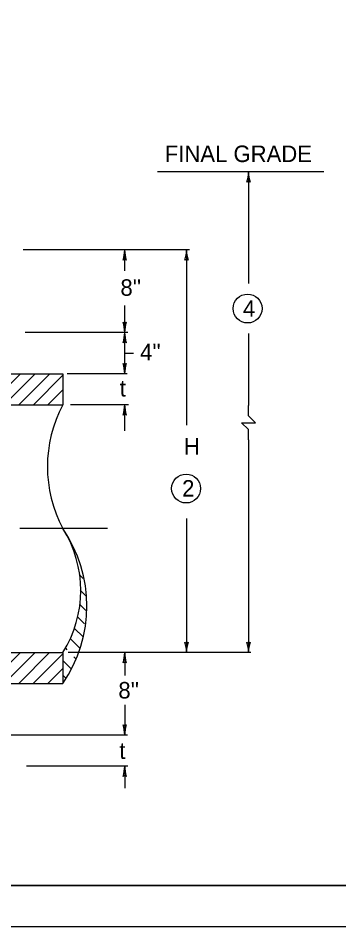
# Model space of a CAD drawing. Extents: x 1000 to 1036.3, y 1000 to 1022.
# Drawn here: x 1025.65 to 1029.53, y 1000 to 1011 of the extents above; entities that cross this region are included whole.
import ezdxf

# ---------------------------------------------------------------- set-up
doc = ezdxf.new("R2010")
doc.units = 0
for name, color, linetype in [('Level 1', 7, 'Continuous'), ('Level 10', 7, 'Continuous'), ('Level 11', 7, 'Continuous')]:
    doc.layers.add(name, color=color, linetype=linetype)

msp = doc.modelspace()

# ---------------------------------------------------------------- linework, layer by layer
at = {"layer": 'Level 1'}
for p, q in [((1029.352, 1009.139), (1027.337, 1009.139)), ((1028.438, 1009.139), (1028.438, 1007.789)), ((1027.722, 1008.196), (1025.707, 1008.196)), ((1026.938, 1007.943), (1026.938, 1008.196)), ((1027.688, 1008.196), (1027.688, 1006.074)), ((1026.938, 1007.196), (1026.938, 1007.523)), ((1026.976, 1007.196), (1025.733, 1007.196)), ((1026.938, 1006.696), (1026.938, 1007.196)), ((1028.438, 1007.184), (1028.438, 1006.31)), ((1026.938, 1006.946), (1027.044, 1006.946)), ((1024.64, 1006.696), (1026.188, 1006.696)), ((1025.301, 1006.321), (1025.676, 1006.696)), ((1025.477, 1006.321), (1025.852, 1006.696)), ((1025.654, 1006.321), (1026.029, 1006.696)), ((1025.831, 1006.321), (1026.188, 1006.678)), ((1026.188, 1006.696), (1026.188, 1006.321)), ((1026.967, 1006.696), (1026.242, 1006.696)), ((1026.008, 1006.321), (1026.188, 1006.501)), ((1024.64, 1006.321), (1026.188, 1006.321)), ((1026.184, 1006.321), (1026.188, 1006.324)), ((1026.984, 1006.321), (1026.281, 1006.321)), ((1026.938, 1006.005), (1026.938, 1006.321)), ((1028.438, 1005.894), (1028.438, 1003.321)), ((1027.688, 1004.942), (1027.688, 1003.321)), ((1026.729, 1004.821), (1025.666, 1004.821)), ((1026.343, 1004.484), (1026.345, 1004.482)), ((1026.386, 1004.264), (1026.434, 1004.217)), ((1026.398, 1004.077), (1026.471, 1004.003)), ((1026.392, 1003.906), (1026.467, 1003.83)), ((1026.363, 1003.757), (1026.452, 1003.669)), ((1026.327, 1003.617), (1026.437, 1003.507)), ((1026.279, 1003.488), (1026.39, 1003.377)), ((1024.64, 1003.321), (1026.188, 1003.321)), ((1025.3, 1002.946), (1025.675, 1003.321)), ((1025.476, 1002.946), (1025.851, 1003.321)), ((1025.653, 1002.946), (1026.028, 1003.321)), ((1026.188, 1003.321), (1026.188, 1002.946)), ((1026.219, 1003.372), (1026.238, 1003.352)), ((1028.468, 1003.321), (1026.251, 1003.321)), ((1026.938, 1003.321), (1026.938, 1003.042)), ((1025.83, 1002.946), (1026.188, 1003.304)), ((1026.188, 1003.225), (1026.291, 1003.122)), ((1026.323, 1003.267), (1026.35, 1003.24)), ((1026.007, 1002.946), (1026.188, 1003.127)), ((1026.19, 1003.047), (1026.226, 1003.011)), ((1024.64, 1002.946), (1026.188, 1002.946)), ((1026.184, 1002.946), (1026.188, 1002.95)), ((1026.938, 1002.686), (1026.938, 1002.321)), ((1026.972, 1002.321), (1024.732, 1002.321)), ((1026.976, 1001.946), (1025.749, 1001.946)), ((1026.938, 1001.946), (1026.938, 1001.678))]:
    msp.add_line(p, q, dxfattribs=at)
msp.add_lwpolyline([(1028.438, 1005.894), (1028.438, 1006.019), (1028.354, 1006.102), (1028.521, 1006.102), (1028.438, 1006.185), (1028.438, 1006.31)], dxfattribs=at)
for centre in [(1028.427, 1007.485), (1027.682, 1005.306)]:
    msp.add_circle(centre, 0.175, dxfattribs=at)
for centre, radius, start, end in [((1028.047, 1009.139), 0.391, 341.3472, 359.9939), ((1028.828, 1009.139), 0.391, 180, 198.6688), ((1028.828, 1009.139), 0.391, 179.9878, 180), ((1028.438, 1008.991), 0.0312, 48.7746, 130.8913), ((1026.547, 1008.196), 0.391, 341.3472, 359.9939), ((1027.328, 1008.196), 0.391, 180, 198.6688), ((1027.328, 1008.196), 0.391, 179.9878, 180), ((1027.297, 1008.196), 0.391, 341.3472, 359.9939), ((1028.078, 1008.196), 0.391, 180, 198.6688), ((1028.078, 1008.196), 0.391, 179.9878, 180), ((1026.938, 1008.047), 0.0312, 48.7746, 130.8913), ((1027.688, 1008.047), 0.0312, 48.7746, 130.8913), ((1026.938, 1007.344), 0.0312, 228.7746, 310.8913), ((1026.547, 1007.196), 0.391, 0, 18.6688), ((1027.328, 1007.196), 0.391, 161.3472, 179.9939), ((1026.547, 1007.196), 0.391, 341.3472, 359.9939), ((1026.547, 1007.196), 0.391, 359.9878, 0), ((1027.328, 1007.196), 0.391, 180, 198.6688), ((1027.328, 1007.196), 0.391, 179.9878, 180), ((1026.938, 1007.047), 0.0312, 48.7746, 130.8913), ((1026.938, 1006.844), 0.0312, 228.7746, 310.8913), ((1026.547, 1006.696), 0.391, 0, 18.6688), ((1027.328, 1006.696), 0.391, 161.3472, 179.9939), ((1026.547, 1006.696), 0.391, 359.9878, 0), ((1027.605, 1005.571), 1.604, 152.1201, 207.8799), ((1026.547, 1006.321), 0.391, 341.3472, 359.9939), ((1027.328, 1006.321), 0.391, 180, 198.6688), ((1027.328, 1006.321), 0.391, 179.9878, 180), ((1026.938, 1006.172), 0.0312, 48.7746, 130.8913), ((1025.01, 1004.071), 1.396, 327.509, 32.491), ((1024.833, 1003.883), 1.647, 325.3069, 34.6931), ((1027.688, 1003.469), 0.0312, 228.7746, 310.8913), ((1027.297, 1003.321), 0.391, 0, 18.6688), ((1028.078, 1003.321), 0.391, 161.3472, 179.9939), ((1028.438, 1003.469), 0.0312, 228.7746, 310.8913), ((1028.047, 1003.321), 0.391, 0, 18.6688), ((1028.828, 1003.321), 0.391, 161.3472, 179.9939), ((1026.547, 1003.321), 0.391, 341.3472, 359.9939), ((1027.328, 1003.321), 0.391, 180, 198.6688), ((1027.328, 1003.321), 0.391, 179.9878, 180), ((1027.297, 1003.321), 0.391, 359.9878, 0), ((1028.047, 1003.321), 0.391, 359.9878, 0), ((1026.938, 1003.172), 0.0312, 48.7746, 130.8913), ((1026.938, 1002.469), 0.0312, 228.7746, 310.8913), ((1026.547, 1002.321), 0.391, 0, 18.6688), ((1027.328, 1002.321), 0.391, 161.3472, 179.9939), ((1026.547, 1002.321), 0.391, 359.9878, 0), ((1026.547, 1001.946), 0.391, 341.3472, 359.9939), ((1027.328, 1001.946), 0.391, 180, 198.6688), ((1027.328, 1001.946), 0.391, 179.9878, 180), ((1026.938, 1001.797), 0.0312, 48.7746, 130.8913)]:
    msp.add_arc(centre, radius, start, end, dxfattribs=at)
at = {"layer": 'Level 10'}
for p, q in [((1035.5, 1000.5), (1007, 1000.5)), ((1036, 1000), (1000, 1000))]:
    msp.add_line(p, q, dxfattribs=at)
at = {"layer": 'Level 11'}
msp.add_lwpolyline([(1007, 1000.5), (1035.5, 1000.5), (1035.5, 1021.5), (1007, 1021.5)], close=True, dxfattribs=at)

# ---------------------------------------------------------------- texts
at = {"layer": 'Level 1'}
for s, p in [('FINAL GRADE', (1027.424, 1009.258)), ("8''", (1026.886, 1007.639)), ('4', (1028.371, 1007.385)), ("4''", (1027.124, 1006.858)), ('t', (1026.878, 1006.42)), ('H', (1027.654, 1005.717)), ('2', (1027.634, 1005.208)), ("8''", (1026.861, 1002.764)), ('t', (1026.873, 1002.032))]:
    msp.add_text(s, height=0.2, dxfattribs=at).set_placement(p)

doc.saveas('drawing.dxf')
